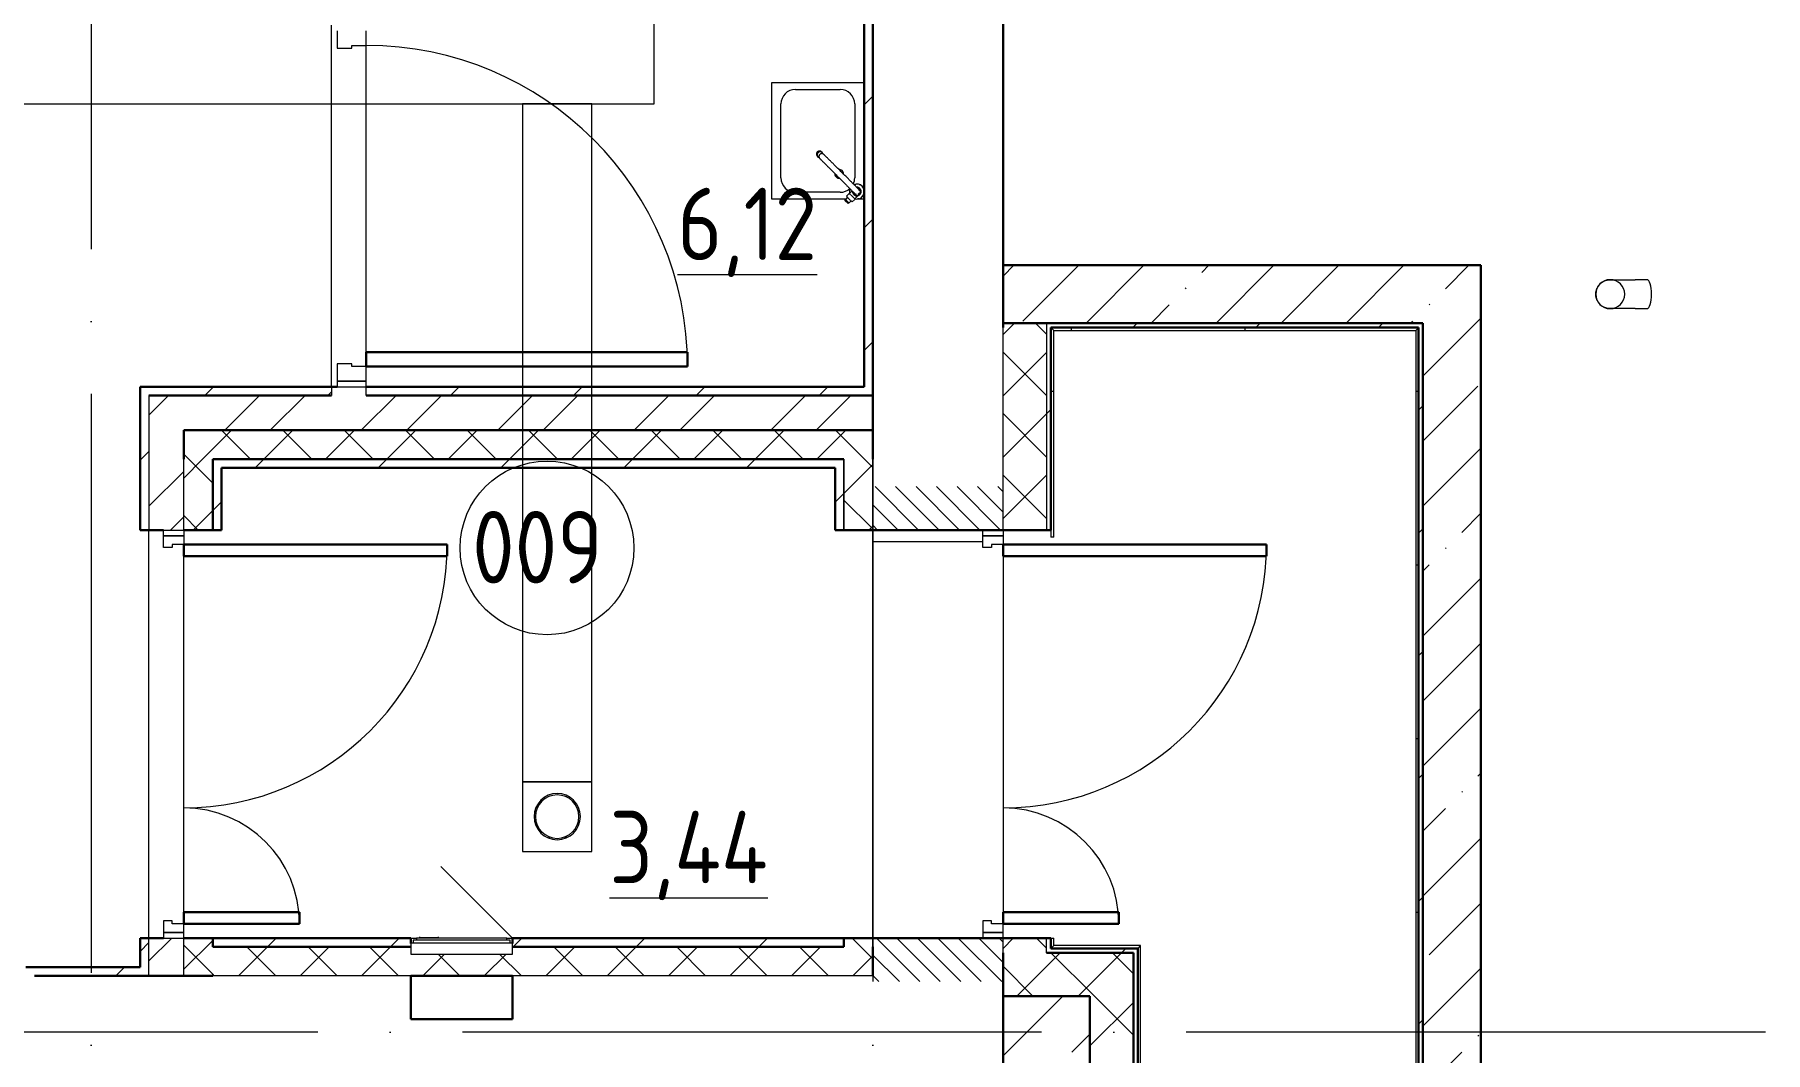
# Model space of a CAD drawing. Header units: millimetres. Extents: x -695119 to 412940, y -249585 to 622758.
# Drawn here: x -94553 to -88576, y -22308 to -18792 of the extents above; entities that cross this region are included whole.
import ezdxf

# ---------------------------------------------------------------- set-up
doc = ezdxf.new("R2010")
doc.units = ezdxf.units.MM
for name, pattern in [('ADSK_Линия сетки', [25, 20, -2.5, 0, -2.5]), ('ADSK_Сверху', [450, 300, -150]), ('ADSK_Штриховая_ш2 п1_5', [4.5, 3, -1.5])]:
    doc.linetypes.add(name, pattern=pattern)
for name, color, linetype, lineweight in [('Двери', 8, 'Continuous', 9), ('Линии', 7, 'Continuous', 9), ('Марки помещений', 8, 'Continuous', 20), ('Обобщенные модели', 8, 'Continuous', 18), ('Оборудование', 8, 'Continuous', 18), ('Ограждение', 8, 'Continuous', 9), ('Оси', 252, 'Continuous', 9), ('Перекрытие', 252, 'Continuous', 18), ('Сантехника', 252, 'Continuous', 18), ('Стены внутренние', 252, 'Continuous', 18), ('Стены наружные', 252, 'Continuous', 18), ('Стены штриховка', 7, 'Continuous', 9)]:
    doc.layers.add(name, color=color, linetype=linetype, lineweight=lineweight)
doc.styles.add('GOST Common_2', font='', dxfattribs={"width": 0.9, "height": 250})
doc.styles.get('GOST Common_2').set_extended_font_data('GOST type B')
pattern_1 = [(0, (-193573, -125624.4), (0, 600), []), (90, (-193573, -125624.4), (-600, 4e-14), [])]

# ---------------------------------------------------------------- blocks, each defined once
blk = doc.blocks.new('подвал')
at = {"layer": 'Двери', "lineweight": 18, "true_color": 0x636466}
h = blk.add_hatch(dxfattribs=at)
h.set_pattern_fill('FP_1', color=251, angle=-90, style=0, pattern_type=2)
h.set_pattern_definition([(315, (-166083.98, -103534.13), (35.3553, 35.3553), [])])
h.paths.add_polyline_path([(-165859, -104389.1), (-165859, -104239.1), (-166309, -104239.1), (-166309, -104389.1)])
h.paths.add_polyline_path([(-166309, -102829.1), (-165859, -102829.1), (-165859, -102679.1), (-166309, -102679.1)])
at = {"layer": 'Ограждение', "true_color": 0x636466}
h = blk.add_hatch(dxfattribs=at)
h.set_pattern_fill('FP_22', color=251, style=0, pattern_type=2)
h.set_pattern_definition(pattern_1)
h.paths.add_polyline_path([(-165694, -102854.1), (-165684, -102854.1), (-165684, -102139.1), (-165694, -102129.1), (-165694, -102829.1)])
h = blk.add_hatch(dxfattribs=at)
h.set_pattern_fill('FP_22', color=251, style=0, pattern_type=2)
h.set_pattern_definition(pattern_1)
h.paths.add_polyline_path([(-164434, -102139.1), (-164424, -102129.1), (-165694, -102129.1), (-165684, -102139.1), (-165254.8, -102139.1)])
h = blk.add_hatch(dxfattribs=at)
h.set_pattern_fill('FP_22', color=251, style=0, pattern_type=2)
h.set_pattern_definition(pattern_1)
h.paths.add_polyline_path([(-164424, -112449.1), (-164424, -102129.1), (-164434, -102139.1), (-164434, -112439.1)])
h = blk.add_hatch(dxfattribs=at)
h.set_pattern_fill('FP_22', color=251, style=0, pattern_type=2)
h.set_pattern_definition(pattern_1)
h.paths.add_polyline_path([(-165384, -111139.1), (-165384, -104264.1), (-165394, -104274.1), (-165394, -111129.1)])
at = {"layer": 'Двери', "color": 251, "true_color": 0x636466}
for p, q in [((-168158.7, -101104.5), (-168158.7, -101164.5)), ((-168058.7, -101154.5), (-168058.7, -101104.5)), ((-168158.7, -101164.5), (-168108.7, -101164.5)), ((-168108.7, -101164.5), (-168108.7, -101154.5)), ((-168108.7, -101154.5), (-168058.7, -101154.5)), ((-168108.7, -102254.5), (-168158.7, -102254.5)), ((-168158.7, -102254.5), (-168158.7, -102314.5)), ((-168108.7, -102264.5), (-168108.7, -102254.5)), ((-168058.7, -102264.5), (-168108.7, -102264.5)), ((-168058.7, -102314.5), (-168058.7, -102264.5)), ((-168158.7, -102314.5), (-168058.7, -102314.5)), ((-168158.7, -102314.5), (-168158.7, -102334.5)), ((-168058.7, -102314.5), (-168158.7, -102314.5)), ((-168158.7, -102334.5), (-168058.7, -102334.5)), ((-168058.7, -102334.5), (-168058.7, -102314.5)), ((-168759, -102829.1), (-168689, -102829.1)), ((-168759, -102849.1), (-168759, -102829.1)), ((-168759, -102889.1), (-168759, -102849.1)), ((-168759, -102849.1), (-168689, -102849.1)), ((-168689, -102849.1), (-168759, -102849.1)), ((-168689, -102829.1), (-168689, -102849.1)), ((-168689, -102849.1), (-168689, -102879.1)), ((-165929, -102829.1), (-165859, -102829.1)), ((-165929, -102849.1), (-165929, -102829.1)), ((-165929, -102889.1), (-165929, -102849.1)), ((-165929, -102849.1), (-165859, -102849.1)), ((-165859, -102849.1), (-165929, -102849.1)), ((-165859, -102829.1), (-165859, -102849.1)), ((-165859, -102849.1), (-165859, -102879.1)), ((-168729, -102889.1), (-168759, -102889.1)), ((-168729, -102879.1), (-168729, -102889.1)), ((-168689, -102879.1), (-168729, -102879.1)), ((-165899, -102889.1), (-165929, -102889.1)), ((-165899, -102879.1), (-165899, -102889.1)), ((-165859, -102879.1), (-165899, -102879.1)), ((-168729, -104179.1), (-168759, -104179.1)), ((-168759, -104179.1), (-168759, -104219.1)), ((-168729, -104189.1), (-168729, -104179.1)), ((-168689, -104189.1), (-168729, -104189.1)), ((-168689, -104219.1), (-168689, -104189.1)), ((-165899, -104179.1), (-165929, -104179.1)), ((-165929, -104179.1), (-165929, -104219.1)), ((-165899, -104189.1), (-165899, -104179.1)), ((-165859, -104189.1), (-165899, -104189.1)), ((-165859, -104219.1), (-165859, -104189.1)), ((-168759, -104219.1), (-168689, -104219.1)), ((-168759, -104219.1), (-168759, -104239.1)), ((-168689, -104219.1), (-168759, -104219.1)), ((-168759, -104239.1), (-168689, -104239.1)), ((-168689, -104239.1), (-168689, -104219.1)), ((-165929, -104219.1), (-165859, -104219.1)), ((-165929, -104219.1), (-165929, -104239.1)), ((-165859, -104219.1), (-165929, -104219.1)), ((-165929, -104239.1), (-165859, -104239.1)), ((-165859, -104239.1), (-165859, -104219.1))]:
    blk.add_line(p, q, dxfattribs=at)
at = {"layer": 'Двери', "color": 251, "lineweight": 30, "true_color": 0x636466}
for p, q in [((-168058.7, -102214.5), (-168058.7, -102264.5)), ((-166948.7, -102214.5), (-168058.7, -102214.5)), ((-166948.7, -102264.5), (-166948.7, -102214.5)), ((-168058.7, -102264.5), (-166948.7, -102264.5)), ((-168689, -102879.1), (-167779, -102879.1)), ((-168689, -102919.1), (-168689, -102879.1)), ((-167779, -102919.1), (-168689, -102919.1)), ((-167779, -102879.1), (-167779, -102919.1)), ((-165859, -102879.1), (-164949, -102879.1)), ((-165859, -102919.1), (-165859, -102879.1)), ((-164949, -102919.1), (-165859, -102919.1)), ((-164949, -102879.1), (-164949, -102919.1)), ((-168689, -104149.1), (-168689, -104189.1)), ((-168289, -104149.1), (-168689, -104149.1)), ((-168689, -104189.1), (-168289, -104189.1)), ((-168289, -104189.1), (-168289, -104149.1)), ((-165859, -104149.1), (-165859, -104189.1)), ((-165459, -104149.1), (-165859, -104149.1)), ((-165859, -104189.1), (-165459, -104189.1)), ((-165459, -104189.1), (-165459, -104149.1))]:
    blk.add_line(p, q, dxfattribs=at)
at = {"layer": 'Двери', "color": 251, "linetype": 'ADSK_Штриховая_ш2 п1_5', "true_color": 0x636466}
for p, q in [((-166309, -102679.1), (-166309, -102829.1)), ((-165859, -102829.1), (-165859, -102679.1)), ((-166309, -102829.1), (-165859, -102829.1)), ((-165859, -104239.1), (-166309, -104239.1)), ((-166309, -104239.1), (-166309, -104389.1)), ((-165859, -104389.1), (-165859, -104239.1))]:
    blk.add_line(p, q, dxfattribs=at)
at = {"layer": 'Двери', "color": 251, "true_color": 0x636466}
for centre, radius, start, end in [((-168058.7, -102264.5), 1110, 0, 90), ((-168689, -102879.1), 910, 270, 0), ((-165859, -102879.1), 910, 270, 0), ((-168689, -104189.1), 400, 0, 90), ((-165859, -104189.1), 400, 0, 90)]:
    blk.add_arc(centre, radius, start, end, dxfattribs=at)
at = {"layer": 'Линии', "color": 251, "linetype": 'ADSK_Сверху', "ltscale": 100, "true_color": 0x636466}
for p, q in [((-167063.8, -101357.1), (-167063.8, -101057.1)), ((-177209, -101357.1), (-167063.8, -101357.1)), ((-167519, -101357.1), (-167519, -103699.1)), ((-167279, -101357.1), (-167519, -101357.1)), ((-167279, -103699.1), (-167279, -101357.1)), ((-167519, -103699.1), (-167279, -103699.1))]:
    blk.add_line(p, q, dxfattribs=at)
at = {"layer": 'Марки помещений', "color": 251, "true_color": 0x636466}
blk.add_circle((-167434.2, -102890.8), 300, dxfattribs=at)
at = {"layer": 'Обобщенные модели', "color": 251, "true_color": 0x636466}
for p, q in [((-163634.8, -101964.1), (-163675.6, -101964.1)), ((-163675.6, -102064.1), (-163634.8, -102064.1))]:
    blk.add_line(p, q, dxfattribs=at)
at = {"layer": 'Обобщенные модели', "color": 251, "true_color": 0x636466, "flags": 128}
for points in [[(-163812, -102014.1), (-163811.9, -102012.1), (-163811.8, -102010.1), (-163811.6, -102008.1), (-163811.3, -102006.2), (-163811, -102004.2), (-163810.5, -102002.2), (-163810, -102000.3), (-163809.4, -101998.4), (-163808.8, -101996.5), (-163808, -101994.7), (-163807.2, -101992.8), (-163806.3, -101991), (-163805.4, -101989.3), (-163804.3, -101987.6), (-163803.2, -101985.9), (-163802.1, -101984.3), (-163800.9, -101982.7), (-163799.6, -101981.2), (-163798.2, -101979.7), (-163796.8, -101978.3), (-163795.4, -101976.9), (-163793.8, -101975.6), (-163792.3, -101974.3), (-163790.7, -101973.2), (-163789, -101972.1), (-163787.3, -101971), (-163785.5, -101970), (-163783.8, -101969.1), (-163781.9, -101968.3), (-163780.1, -101967.5), (-163778.2, -101966.8), (-163776.3, -101966.2), (-163774.4, -101965.7), (-163772.4, -101965.2), (-163770.5, -101964.9), (-163768.5, -101964.6), (-163766.5, -101964.3), (-163764.5, -101964.2), (-163762.5, -101964.1), (-163762, -101964.1)], [(-163762, -101964.1), (-163761.9, -101964.1), (-163761.6, -101964.1), (-163761.1, -101964.1), (-163760.4, -101964.1), (-163759.5, -101964.1), (-163758.4, -101964.1), (-163757.1, -101964.1), (-163755.6, -101964.1), (-163754, -101964.1), (-163752.1, -101964.1), (-163750.1, -101964.1), (-163747.9, -101964.1), (-163745.5, -101964.1), (-163742.9, -101964.1), (-163740.1, -101964.1), (-163737.2, -101964.1), (-163734.2, -101964.1), (-163731, -101964.1), (-163727.6, -101964.1), (-163724.1, -101964.1), (-163720.4, -101964.1), (-163716.6, -101964.1), (-163712.7, -101964.1), (-163708.7, -101964.1), (-163704.5, -101964.1), (-163700.3, -101964.1), (-163695.9, -101964.1), (-163691.4, -101964.1), (-163686.9, -101964.1), (-163682.3, -101964.1), (-163677.6, -101964.1), (-163675.6, -101964.1)], [(-163762, -102064.1), (-163764, -102064.1), (-163766, -102064), (-163768, -102063.8), (-163769.9, -102063.5), (-163771.9, -102063.1), (-163773.9, -102062.7), (-163775.8, -102062.2), (-163777.7, -102061.6), (-163779.6, -102060.9), (-163781.5, -102060.2), (-163783.3, -102059.4), (-163785.1, -102058.5), (-163786.8, -102057.5), (-163788.5, -102056.5), (-163790.2, -102055.4), (-163791.8, -102054.2), (-163793.4, -102053), (-163794.9, -102051.7), (-163796.4, -102050.4), (-163797.8, -102049), (-163799.2, -102047.5), (-163800.5, -102046), (-163801.8, -102044.4), (-163802.9, -102042.8), (-163804.1, -102041.1), (-163805.1, -102039.4), (-163806.1, -102037.7), (-163807, -102035.9), (-163807.8, -102034.1), (-163808.6, -102032.2), (-163809.3, -102030.4), (-163809.9, -102028.5), (-163810.4, -102026.5), (-163810.9, -102024.6), (-163811.3, -102022.6), (-163811.6, -102020.6), (-163811.8, -102018.7), (-163811.9, -102016.7), (-163812, -102014.7), (-163812, -102014.1)], [(-163675.6, -102064.1), (-163680.3, -102064.1), (-163685, -102064.1), (-163689.6, -102064.1), (-163694.1, -102064.1), (-163698.5, -102064.1), (-163702.8, -102064.1), (-163707, -102064.1), (-163711, -102064.1), (-163715, -102064.1), (-163718.9, -102064.1), (-163722.6, -102064.1), (-163726.1, -102064.1), (-163729.6, -102064.1), (-163732.9, -102064.1), (-163736, -102064.1), (-163739, -102064.1), (-163741.8, -102064.1), (-163744.4, -102064.1), (-163746.9, -102064.1), (-163749.2, -102064.1), (-163751.3, -102064.1), (-163753.2, -102064.1), (-163755, -102064.1), (-163756.5, -102064.1), (-163757.9, -102064.1), (-163759.1, -102064.1), (-163760, -102064.1), (-163760.8, -102064.1), (-163761.4, -102064.1), (-163761.8, -102064.1), (-163762, -102064.1), (-163762, -102064.1)]]:
    blk.add_lwpolyline(points, dxfattribs=at)
at = {"layer": 'Обобщенные модели', "color": 251, "lineweight": 9, "true_color": 0x636466}
for start, end in [(165, 171.97453), (165, 171.97453), (165, 171.97453), (98.02547, 105), (98.02547, 105), (98.02547, 105), (60, 65.33521), (60, 65.33521), (60, 65.33521), (311.18971, 318.81029), (311.18971, 318.81029), (311.18971, 318.81029), (24.66479, 30), (24.66479, 30), (24.66479, 30), (345, 351.97453), (345, 351.97453), (345, 351.97453), (278.02547, 285), (278.02547, 285), (278.02547, 285)]:
    blk.add_arc((-166364, -101659.5), 25, start, end, dxfattribs=at)
at = {"layer": 'Обобщенные модели', "color": 251, "true_color": 0x636466}
for start, end in [(0, 180), (180, 0)]:
    blk.add_arc((-163762, -102014.1), 50, start, end, dxfattribs=at)
for start_param, end_param in [(4.712389, 6.283185), (3.141593, 4.712389)]:
    blk.add_ellipse((-163634.8, -102014.1), major_axis=(0, 50), ratio=0.309017, start_param=start_param, end_param=end_param, dxfattribs=at)
at = {"layer": 'Оборудование', "color": 251, "true_color": 0x636466}
for p, q in [((-167554, -104239.1), (-167801.5, -103991.6)), ((-167897, -104247.1), (-167897, -104256.8)), ((-167561.9, -104246.1), (-167896, -104246.1)), ((-167573, -104239.1), (-167885, -104239.1)), ((-167885, -104239.1), (-167885, -104244.6)), ((-167876, -104237.1), (-167876, -104239.1)), ((-167872, -104237.1), (-167876, -104237.1)), ((-167872, -104237.1), (-167876, -104237.1)), ((-167876, -104247.1), (-167876, -104245.9)), ((-167876, -104247.1), (-167876, -104245.9)), ((-167872, -104237.1), (-167811.5, -104237.1)), ((-167807.5, -104237.1), (-167811.5, -104237.1)), ((-167807.5, -104237.1), (-167811.5, -104237.1)), ((-167807.5, -104239.1), (-167807.5, -104237.1)), ((-167582, -104245.9), (-167582, -104247.1)), ((-167582, -104247.1), (-167582, -104245.9)), ((-167573, -104244.6), (-167573, -104239.1)), ((-167561, -104256.8), (-167561, -104247.1)), ((-167904, -104257.7), (-167904, -104294.1)), ((-167904, -104294.1), (-167554, -104294.1)), ((-167554.9, -104256.8), (-167903.1, -104256.8)), ((-167554, -104294.1), (-167554, -104257.7))]:
    blk.add_line(p, q, dxfattribs=at)
for points, knots in [([(-167896, -104246.1), (-167896.1, -104246.1), (-167896.2, -104246.1), (-167896.4, -104246.2), (-167896.5, -104246.3), (-167896.6, -104246.3), (-167896.7, -104246.4), (-167896.9, -104246.6), (-167897, -104246.8), (-167897, -104247), (-167897, -104247.1)], [0, 0, 0, 0, 0.166667, 0.25, 0.333333, 0.416667, 0.541667, 0.666667, 0.833333, 1, 1, 1, 1]), ([(-167885, -104244.6), (-167885, -104244.7), (-167885, -104244.9), (-167885.1, -104245.2), (-167885.2, -104245.4), (-167885.3, -104245.5), (-167885.4, -104245.7), (-167885.6, -104245.8), (-167885.7, -104245.9), (-167885.9, -104246), (-167886.2, -104246.1), (-167886.4, -104246.1), (-167886.5, -104246.1)], [0, 0, 0, 0, 0.166667, 0.25, 0.333333, 0.416667, 0.5, 0.583333, 0.666667, 0.75, 0.833333, 1, 1, 1, 1]), ([(-167571.4, -104246.1), (-167571.6, -104246.1), (-167571.8, -104246.1), (-167572, -104246), (-167572.2, -104245.9), (-167572.4, -104245.8), (-167572.5, -104245.7), (-167572.7, -104245.5), (-167572.8, -104245.4), (-167572.9, -104245.2), (-167573, -104244.9), (-167573, -104244.7), (-167573, -104244.6)], [-1, -1, -1, -1, -0.833333, -0.75, -0.666667, -0.583333, -0.5, -0.416667, -0.333333, -0.25, -0.166667, 0, 0, 0, 0]), ([(-167561, -104247.1), (-167561, -104247), (-167561, -104246.8), (-167561.1, -104246.6), (-167561.2, -104246.4), (-167561.3, -104246.3), (-167561.5, -104246.3), (-167561.6, -104246.2), (-167561.7, -104246.1), (-167561.9, -104246.1), (-167561.9, -104246.1)], [-1, -1, -1, -1, -0.833333, -0.666667, -0.541667, -0.416667, -0.333333, -0.25, -0.166667, 0, 0, 0, 0]), ([(-167903.1, -104256.8), (-167903.1, -104256.8), (-167903.3, -104256.8), (-167903.4, -104256.9), (-167903.6, -104257), (-167903.7, -104257.1), (-167903.9, -104257.3), (-167904, -104257.5), (-167904, -104257.7), (-167904, -104257.7)], [0, 0, 0, 0, 0.166667, 0.25, 0.333333, 0.5, 0.666667, 0.833333, 1, 1, 1, 1]), ([(-167554, -104257.7), (-167554, -104257.7), (-167554, -104257.5), (-167554.1, -104257.3), (-167554.2, -104257.1), (-167554.4, -104257), (-167554.5, -104256.9), (-167554.7, -104256.8), (-167554.8, -104256.8), (-167554.9, -104256.8)], [-1, -1, -1, -1, -0.833333, -0.666667, -0.5, -0.333333, -0.25, -0.166667, 0, 0, 0, 0])]:
    blk.add_open_spline(points, degree=3, knots=knots, dxfattribs=at)
at = {"layer": 'Ограждение', "color": 251, "true_color": 0x636466}
for p, q in [((-165694, -102129.1), (-165684, -102139.1)), ((-165684, -102139.1), (-165694, -102129.1)), ((-165684, -102854.1), (-165684, -102139.1)), ((-165684, -102139.1), (-164434, -102139.1)), ((-164424, -102129.1), (-164434, -102139.1)), ((-164434, -102139.1), (-164424, -102129.1)), ((-164434, -102139.1), (-164434, -112439.1)), ((-165694, -102829.1), (-165694, -102854.1)), ((-165684, -102854.1), (-165694, -102854.1)), ((-165694, -104239.1), (-165684, -104239.1)), ((-165684, -104264.1), (-165684, -104239.1)), ((-165694, -104274.1), (-165684, -104264.1)), ((-165684, -104264.1), (-165694, -104274.1)), ((-165384, -104264.1), (-165684, -104264.1)), ((-165394, -104274.1), (-165384, -104264.1)), ((-165384, -104264.1), (-165394, -104274.1)), ((-165384, -111139.1), (-165384, -104264.1))]:
    blk.add_line(p, q, dxfattribs=at)
at = {"layer": 'Оси', "color": 251, "linetype": 'ADSK_Линия сетки', "ltscale": 100, "true_color": 0x636466}
for p, q in [((-169009, -94858.4), (-169009, -114764.1)), ((-166309, -94858.4), (-166309, -114764.1)), ((-163226.1, -104564.1), (-233369.8, -104564.1))]:
    blk.add_line(p, q, dxfattribs=at)
at = {"layer": 'Перекрытие', "color": 251, "true_color": 0x636466}
for p, q in [((-168058.7, -102214.5), (-168058.7, -101154.5)), ((-166309, -102869.1), (-165929, -102869.1)), ((-168689, -104149.1), (-168689, -102919.1)), ((-165859, -102919.1), (-165859, -104149.1))]:
    blk.add_line(p, q, dxfattribs=at)
at = {"layer": 'Сантехника', "color": 251, "true_color": 0x636466}
for p, q in [((-166339, -101284.5), (-166659, -101284.5)), ((-166659, -101284.5), (-166659, -101684.5)), ((-166576.5, -101307), (-166421.5, -101307)), ((-166626.5, -101612), (-166626.5, -101357)), ((-166371.5, -101357), (-166371.5, -101612)), ((-166500.8, -101538.1), (-166499, -101540)), ((-166498.2, -101539.4), (-166492.1, -101545.6)), ((-166483.6, -101524.6), (-166485.4, -101522.7)), ((-166477.9, -101531.4), (-166484.1, -101525.3)), ((-166421.5, -101662), (-166576.5, -101662)), ((-166396.5, -101679.3), (-166403.6, -101686.5)), ((-166390.1, -101665.9), (-166400, -101675.8)), ((-166390.1, -101685.7), (-166400, -101675.8)), ((-166380.2, -101675.8), (-166390.1, -101665.9)), ((-166380.2, -101657.4), (-166389.4, -101666.6)), ((-166370.3, -101685.7), (-166380.2, -101675.8)), ((-166371, -101685), (-166358.1, -101672.1)), ((-166659, -101684.5), (-166400, -101684.5)), ((-166405.9, -101690.1), (-166405, -101689.2)), ((-166394.6, -101701.4), (-166405.9, -101690.1)), ((-166405.2, -101689.4), (-166402.9, -101687.1)), ((-166405.2, -101689.4), (-166393.9, -101700.7)), ((-166402.7, -101687.3), (-166403.6, -101686.5)), ((-166402.9, -101687.1), (-166391.6, -101698.5)), ((-166393.7, -101700.5), (-166394.6, -101701.4)), ((-166391.6, -101698.5), (-166393.9, -101700.7)), ((-166390.9, -101699.1), (-166391.8, -101698.3)), ((-166390.9, -101699.1), (-166383.8, -101692)), ((-166380.2, -101695.6), (-166390.1, -101685.7)), ((-166380.2, -101695.6), (-166370.3, -101685.7)), ((-166363.5, -101684.5), (-166339, -101684.5)), ((-167279, -103699.1), (-167519, -103699.1)), ((-167519, -103699.1), (-167519, -103939.1)), ((-167279, -103939.1), (-167279, -103699.1)), ((-167519, -103939.1), (-167279, -103939.1))]:
    blk.add_line(p, q, dxfattribs=at)
at = {"layer": 'Сантехника', "color": 251, "true_color": 0x636466, "flags": 128}
for points in [[(-166492.1, -101545.6), (-166491.7, -101546), (-166491.1, -101546.5), (-166490.5, -101547.1), (-166489.8, -101547.8), (-166489, -101548.6), (-166488.1, -101549.5), (-166487.1, -101550.5), (-166486.1, -101551.6), (-166484.9, -101552.7), (-166483.7, -101554), (-166482.4, -101555.3), (-166481, -101556.7), (-166479.5, -101558.2), (-166477.9, -101559.7), (-166476.3, -101561.4), (-166474.6, -101563.1), (-166472.8, -101564.9), (-166471, -101566.7), (-166469.1, -101568.6), (-166467.1, -101570.6), (-166465.1, -101572.6), (-166463, -101574.6), (-166460.9, -101576.8), (-166458.7, -101578.9), (-166456.5, -101581.1), (-166454.3, -101583.4), (-166452, -101585.7), (-166449.7, -101588), (-166447.3, -101590.3), (-166445, -101592.7), (-166442.6, -101595.1), (-166440.2, -101597.5), (-166437.8, -101599.9), (-166435.3, -101602.3), (-166432.9, -101604.8), (-166430.5, -101607.2), (-166428, -101609.6), (-166425.6, -101612), (-166423.2, -101614.5), (-166420.8, -101616.9), (-166418.4, -101619.3), (-166416, -101621.6), (-166413.7, -101624), (-166411.4, -101626.3), (-166409.1, -101628.5), (-166406.9, -101630.8), (-166404.7, -101633), (-166402.5, -101635.1), (-166400.4, -101637.2), (-166398.4, -101639.3), (-166396.4, -101641.3), (-166394.4, -101643.2), (-166392.5, -101645.1), (-166390.7, -101647), (-166388.9, -101648.7), (-166387.3, -101650.4), (-166385.6, -101652), (-166384.1, -101653.6), (-166382.6, -101655), (-166381.2, -101656.4), (-166379.9, -101657.7), (-166378.7, -101659), (-166377.6, -101660.1), (-166376.5, -101661.1), (-166375.5, -101662.1), (-166374.7, -101663), (-166373.9, -101663.8), (-166373.2, -101664.5), (-166372.6, -101665), (-166372.1, -101665.5), (-166371.7, -101666), (-166371.4, -101666.3), (-166371.2, -101666.5), (-166371.1, -101666.6), (-166371.1, -101666.6)], [(-166356.9, -101652.5), (-166357, -101652.4), (-166357.1, -101652.3), (-166357.3, -101652), (-166357.7, -101651.7), (-166358.1, -101651.3), (-166358.7, -101650.7), (-166359.3, -101650.1), (-166360, -101649.4), (-166360.8, -101648.6), (-166361.7, -101647.7), (-166362.7, -101646.7), (-166363.8, -101645.6), (-166365, -101644.4), (-166366.2, -101643.2), (-166367.5, -101641.8), (-166369, -101640.4), (-166370.5, -101638.9), (-166372, -101637.4), (-166373.7, -101635.7), (-166375.4, -101634), (-166377.2, -101632.2), (-166379, -101630.4), (-166380.9, -101628.5), (-166382.9, -101626.5), (-166384.9, -101624.5), (-166387, -101622.4), (-166389.1, -101620.3), (-166391.3, -101618.1), (-166393.5, -101615.9), (-166395.7, -101613.6), (-166398, -101611.4), (-166400.3, -101609), (-166402.7, -101606.7), (-166405.1, -101604.3), (-166407.4, -101601.9), (-166409.9, -101599.5), (-166412.3, -101597.1), (-166414.7, -101594.7), (-166417.1, -101592.2), (-166419.6, -101589.8), (-166422, -101587.4), (-166424.4, -101584.9), (-166426.8, -101582.5), (-166429.2, -101580.1), (-166431.6, -101577.8), (-166434, -101575.4), (-166436.3, -101573.1), (-166438.6, -101570.8), (-166440.9, -101568.5), (-166443.1, -101566.2), (-166445.3, -101564.1), (-166447.5, -101561.9), (-166449.6, -101559.8), (-166451.6, -101557.8), (-166453.6, -101555.8), (-166455.6, -101553.8), (-166457.4, -101551.9), (-166459.3, -101550.1), (-166461, -101548.4), (-166462.7, -101546.7), (-166464.3, -101545.1), (-166465.8, -101543.5), (-166467.3, -101542.1), (-166468.7, -101540.7), (-166470, -101539.4), (-166471.2, -101538.2), (-166472.3, -101537.1), (-166473.3, -101536), (-166474.3, -101535.1), (-166475.2, -101534.2), (-166475.9, -101533.4), (-166476.6, -101532.8), (-166477.2, -101532.2), (-166477.7, -101531.7), (-166477.9, -101531.4)]]:
    blk.add_lwpolyline(points, dxfattribs=at)
at = {"layer": 'Сантехника', "color": 251, "true_color": 0x636466}
for centre, radius, start, end in [((-166576.5, -101357), 50, 90, 180), ((-166421.5, -101357), 50, 0, 90), ((-166576.5, -101612), 50, 180, 270), ((-166424.9, -101598.7), 15, 172.28038, 180), ((-166424.9, -101598.7), 15, 180, 277.38594), ((-166424.9, -101598.7), 15, 0, 97.71773), ((-166424.9, -101598.7), 15, 352.61483, 0), ((-166421.5, -101612), 50, 334.8556, 0), ((-166421.5, -101612), 50, 270, 311.80584), ((-166364, -101659.5), 26, 158.08273, 194.37657), ((-166364, -101659.5), 15, 180, 225), ((-166364, -101659.5), 12.5, 192.92827, 225), ((-166364, -101659.5), 15, 225, 45), ((-166364, -101659.5), 26, 45, 111.91727), ((-166364, -101659.5), 12.5, 225, 45), ((-166364, -101659.5), 10, 213.51956, 255), ((-166364, -101659.5), 26, 255.62343, 358.71297), ((-166364, -101659.5), 15, 45, 90), ((-166364, -101659.5), 12.5, 45, 77.07173), ((-166364, -101659.5), 10, 300, 315), ((-166364, -101659.5), 10, 15, 56.48044), ((-166364, -101659.5), 10, 315, 330), ((-166364, -101659.5), 26, 12.54467, 45), ((-167399, -103819.1), 80, 90, 270), ((-167399, -103819.1), 75, 90, 270), ((-167399, -103819.1), 75, 109.97124, 115.02876), ((-167399, -103819.1), 80, 270, 90), ((-167399, -103819.1), 75, 270, 90), ((-167399, -103819.1), 75, 64.97124, 70.02876), ((-167399, -103819.1), 75, 154.97124, 160.02876), ((-167399, -103819.1), 75, 19.97124, 25.02876), ((-167399, -103819.1), 75, 199.97124, 205.02876), ((-167399, -103819.1), 75, 244.97124, 250.02876), ((-167399, -103819.1), 75, 289.97124, 295.02876), ((-167399, -103819.1), 75, 334.97124, 340.02876)]:
    blk.add_arc(centre, radius, start, end, dxfattribs=at)
for centre, major_axis, start_param, end_param in [((-166493.1, -101530.4), (-7.7, -7.7), 4.712389, 6.673869), ((-166491.3, -101532.3), (-7.7, -7.7), 5.513272, 6.680258), ((-166491.1, -101532.4), (-7.07, -7.07), 4.974188, 5.497787), ((-166491.1, -101532.4), (-7.07, -7.07), 5.517864, 6.477608), ((-166493.1, -101530.4), (-7.7, -7.7), 2.750806, 4.712389), ((-166491.3, -101532.3), (-7.7, -7.7), 4.712389, 4.975198), ((-166491.1, -101532.4), (-7.07, -7.07), 4.712389, 4.954111), ((-166491.3, -101532.3), (-7.7, -7.7), 4.449578, 4.712389), ((-166491.1, -101532.4), (-7.07, -7.07), 4.470667, 4.712389), ((-166491.1, -101532.4), (-7.07, -7.07), 3.926991, 4.45059), ((-166491.3, -101532.3), (-7.7, -7.7), 2.744374, 3.91149), ((-166491.1, -101532.4), (-7.07, -7.07), 2.94697, 3.906913)]:
    blk.add_ellipse(centre, major_axis=major_axis, ratio=0.971547, start_param=start_param, end_param=end_param, dxfattribs=at)
for points, knots in [([(-166492, -101531.6), (-166492.8, -101532.4), (-166494.1, -101534.3), (-166495.1, -101537.7), (-166494.8, -101541.2), (-166493.3, -101544.4), (-166491.3, -101546.4), (-166489.8, -101547.3), (-166489.3, -101547.5)], [-1, -1, -1, -1, -0.8888889, -0.7777778, -0.6666667, -0.5555556, -0.4444444, -0.3898544, -0.3898544, -0.3898544, -0.3898544]), ([(-166476, -101534.2), (-166476.2, -101533.7), (-166477.1, -101532.2), (-166479.1, -101530.2), (-166482.3, -101528.7), (-166485.8, -101528.4), (-166489.2, -101529.4), (-166491.1, -101530.7), (-166492, -101531.6)], [-0.6102501, -0.6102501, -0.6102501, -0.6102501, -0.5555556, -0.4444444, -0.3333333, -0.2222222, -0.1111111, 0, 0, 0, 0])]:
    blk.add_open_spline(points, degree=3, knots=knots, dxfattribs=at)
at = {"layer": 'Стены внутренние', "color": 251, "linetype": 'Continuous', "lineweight": 9, "true_color": 0x636466}
for p, q in [((-165859, -102153), (-165820.1, -102114.1)), ((-165709, -102152.5), (-165747.3, -102114.1)), ((-165709, -102364.6), (-165859, -102214.6)), ((-165859, -102365.1), (-165709, -102215.1)), ((-165709, -102576.7), (-165859, -102426.7)), ((-165859, -102577.3), (-165709, -102427.3)), ((-168624, -102584.5), (-168524, -102484.5)), ((-168458.9, -102584.5), (-168558.9, -102484.5)), ((-168411.8, -102584.5), (-168311.8, -102484.5)), ((-168246.8, -102584.5), (-168346.8, -102484.5)), ((-168199.7, -102584.5), (-168099.7, -102484.5)), ((-168034.6, -102584.5), (-168134.6, -102484.5)), ((-167987.6, -102584.5), (-167887.6, -102484.5)), ((-167822.5, -102584.5), (-167922.5, -102484.5)), ((-167775.4, -102584.5), (-167675.4, -102484.5)), ((-167610.4, -102584.5), (-167710.4, -102484.5)), ((-167563.3, -102584.5), (-167463.3, -102484.5)), ((-167398.2, -102584.5), (-167498.2, -102484.5)), ((-167351.2, -102584.5), (-167251.2, -102484.5)), ((-167186.1, -102584.5), (-167286.1, -102484.5)), ((-167139, -102584.5), (-167039, -102484.5)), ((-166974, -102584.5), (-167074, -102484.5)), ((-166926.9, -102584.5), (-166826.9, -102484.5)), ((-166761.8, -102584.5), (-166861.8, -102484.5)), ((-166714.8, -102584.5), (-166614.8, -102484.5)), ((-166549.7, -102584.5), (-166649.7, -102484.5)), ((-166502.6, -102584.5), (-166402.6, -102484.5)), ((-166337.6, -102584.5), (-166437.6, -102484.5)), ((-168671, -102584.5), (-168689, -102566.6)), ((-168689, -102649.6), (-168624, -102584.5)), ((-168589, -102666.6), (-168671, -102584.5)), ((-166409, -102703), (-166309, -102603)), ((-166309, -102613.1), (-166337.6, -102584.5)), ((-165709, -102788.9), (-165859, -102638.9)), ((-165859, -102789.4), (-165709, -102639.4)), ((-166309, -102825.3), (-166409, -102725.3)), ((-168638.6, -102829.1), (-168689, -102778.7)), ((-168656.4, -102829.1), (-168589, -102761.7)), ((-166323, -102829.1), (-166309, -102815.1)), ((-168689, -104346.6), (-168589, -104246.6)), ((-166350, -104269.1), (-166380, -104239.1)), ((-165859, -104274.3), (-165823.8, -104239.1)), ((-165709, -104273.8), (-165743.6, -104239.1)), ((-168589, -104363.6), (-168689, -104263.6)), ((-168499.4, -104369.1), (-168399.4, -104269.1)), ((-168371.4, -104369.1), (-168471.4, -104269.1)), ((-168287.2, -104369.1), (-168187.2, -104269.1)), ((-168159.2, -104369.1), (-168259.2, -104269.1)), ((-168075.1, -104369.1), (-167975.1, -104269.1)), ((-167947.1, -104369.1), (-168047.1, -104269.1)), ((-167863, -104369.1), (-167788, -104294.1)), ((-167735, -104369.1), (-167810, -104294.1)), ((-167650.8, -104369.1), (-167575.8, -104294.1)), ((-167522.8, -104369.1), (-167597.8, -104294.1)), ((-167554, -104272.3), (-167550.8, -104269.1)), ((-167438.7, -104369.1), (-167338.7, -104269.1)), ((-167310.7, -104369.1), (-167410.7, -104269.1)), ((-167226.6, -104369.1), (-167126.6, -104269.1)), ((-167098.6, -104369.1), (-167198.6, -104269.1)), ((-167014.4, -104369.1), (-166914.4, -104269.1)), ((-166886.4, -104369.1), (-166986.4, -104269.1)), ((-166802.3, -104369.1), (-166702.3, -104269.1)), ((-166674.3, -104369.1), (-166774.3, -104269.1)), ((-166590.2, -104369.1), (-166490.2, -104269.1)), ((-166462.2, -104369.1), (-166562.2, -104269.1)), ((-166378, -104369.1), (-166309, -104300.1)), ((-166309, -104310.2), (-166350, -104269.1)), ((-165811.6, -104439.1), (-165661.6, -104289.1)), ((-165543.6, -104439.1), (-165693.6, -104289.1)), ((-165599.5, -104439.1), (-165449.5, -104289.1)), ((-165409, -104361.7), (-165481.5, -104289.1)), ((-168583.5, -104369.1), (-168589, -104363.6)), ((-165755.8, -104439.1), (-165859, -104335.9)), ((-165559, -104610.7), (-165409, -104460.7)), ((-165409, -104573.8), (-165543.6, -104439.1))]:
    blk.add_line(p, q, dxfattribs=at)
at = {"layer": 'Стены внутренние', "color": 251, "lineweight": 30, "true_color": 0x636466}
for p, q in [((-166309, -102584.5), (-166309, -102484.5)), ((-168589, -102584.5), (-166409, -102584.5)), ((-168689, -102829.1), (-168589, -102829.1)), ((-166409, -102829.1), (-166309, -102829.1)), ((-165859, -102829.1), (-165709, -102829.1)), ((-168589, -104239.1), (-168689, -104239.1)), ((-166309, -104239.1), (-166409, -104239.1)), ((-166409, -104239.1), (-166409, -104269.1)), ((-165709, -104239.1), (-165859, -104239.1)), ((-166409, -104269.1), (-167554, -104269.1)), ((-165859, -104289.1), (-165859, -104439.1)), ((-165409, -104289.1), (-165709, -104289.1)), ((-165409, -111114.1), (-165409, -104289.1)), ((-168689, -104369.1), (-168589, -104369.1)), ((-167904, -104369.1), (-167554, -104369.1))]:
    blk.add_line(p, q, dxfattribs=at)
at = {"layer": 'Стены наружные', "color": 251, "lineweight": 30, "true_color": 0x636466}
for p, q in [((-165859, -98414.1), (-165859, -102129.1)), ((-166309, -98864.1), (-166309, -102484.5)), ((-166339, -98894.1), (-166339, -102334.5)), ((-164209, -101914.1), (-165859, -101914.1)), ((-164209, -112714.1), (-164209, -101914.1)), ((-165859, -102114.1), (-164409, -102114.1)), ((-165694, -102129.1), (-164424, -102129.1)), ((-165694, -102829.1), (-165694, -102129.1)), ((-164424, -102129.1), (-164424, -112449.1)), ((-164409, -102114.1), (-164409, -112464.1)), ((-168158.7, -102334.5), (-168839, -102334.5)), ((-168839, -102334.5), (-168839, -102829.1)), ((-166339, -102334.5), (-168058.7, -102334.5)), ((-168178.7, -102364.5), (-168809, -102364.5)), ((-166309, -102364.5), (-168058.7, -102364.5)), ((-168689, -102584.5), (-168689, -102484.5)), ((-168689, -102484.5), (-166309, -102484.5)), ((-168589, -102584.5), (-168589, -102829.1)), ((-168559, -102614.5), (-166439, -102614.5)), ((-168559, -102829.1), (-168559, -102614.5)), ((-166439, -102614.5), (-166439, -102829.1)), ((-168839, -102829.1), (-168759, -102829.1)), ((-168589, -102829.1), (-168559, -102829.1)), ((-166439, -102829.1), (-166409, -102829.1)), ((-166309, -102829.1), (-165859, -102829.1)), ((-165709, -102829.1), (-165694, -102829.1)), ((-168759, -104239.1), (-168839, -104239.1)), ((-168839, -104239.1), (-168839, -104339.1)), ((-168589, -104239.1), (-168589, -104269.1)), ((-167904, -104239.1), (-168589, -104239.1)), ((-167904, -104257.5), (-167904, -104239.1)), ((-166409, -104239.1), (-167554, -104239.1)), ((-167554, -104239.1), (-167554, -104257.5)), ((-166409, -104269.1), (-166409, -104239.1)), ((-165859, -104239.1), (-166309, -104239.1)), ((-165694, -104239.1), (-165709, -104239.1)), ((-165694, -104274.1), (-165694, -104239.1)), ((-168589, -104269.1), (-167904, -104269.1)), ((-166309, -104269.1), (-166309, -104369.1)), ((-165394, -104274.1), (-165694, -104274.1)), ((-165394, -111129.1), (-165394, -104274.1)), ((-168839, -104339.1), (-169234, -104339.1)), ((-169204, -104369.1), (-168689, -104369.1)), ((-167904, -104519.1), (-167904, -104369.1)), ((-167554, -104369.1), (-167554, -104519.1)), ((-165859, -110714.1), (-165859, -104439.1)), ((-165559, -104439.1), (-165859, -104439.1)), ((-165559, -110964.1), (-165559, -104439.1)), ((-167554, -104519.1), (-167904, -104519.1))]:
    blk.add_line(p, q, dxfattribs=at)
at = {"layer": 'Стены наружные', "color": 251, "true_color": 0x636466}
for p, q in [((-168178.7, -102334.5), (-168178.7, -101084.5)), ((-165859, -102829.1), (-165859, -102129.1)), ((-166309, -104269.1), (-166309, -102584.5)), ((-168809, -104239.1), (-168809, -102829.1)), ((-165859, -102879.1), (-165859, -102919.1)), ((-167904, -104239.1), (-167885, -104239.1)), ((-167573, -104239.1), (-167554, -104239.1)), ((-165859, -104289.1), (-165859, -104239.1)), ((-167904, -104369.1), (-168589, -104369.1)), ((-166309, -104369.1), (-167554, -104369.1))]:
    blk.add_line(p, q, dxfattribs=at)
at = {"layer": 'Стены наружные', "color": 251, "linetype": 'Continuous', "lineweight": 9, "true_color": 0x636466}
for p, q in [((-166339, -101360.2), (-166309, -101330.2)), ((-166339, -101784.5), (-166309, -101754.5)), ((-165859, -101951.5), (-165821.6, -101914.1)), ((-165790.3, -102107.4), (-165597.1, -101914.1)), ((-165572.6, -102114.1), (-165372.6, -101914.1)), ((-165172.9, -101939), (-165148.1, -101914.1)), ((-165123.6, -102114.1), (-164923.6, -101914.1)), ((-164899.1, -102114.1), (-164699.1, -101914.1)), ((-164674.6, -102114.1), (-164474.6, -101914.1)), ((-164331, -101995.1), (-164250.1, -101914.1)), ((-165229.1, -101995.1), (-165226.7, -101992.7)), ((-165348.1, -102114.1), (-165285.2, -102051.2)), ((-164409, -102297.5), (-164209, -102097.5)), ((-164387.2, -102051.2), (-164384.8, -102048.9)), ((-165410.8, -102129.1), (-165395.8, -102114.1)), ((-164986.6, -102129.1), (-164971.6, -102114.1)), ((-164562.3, -102129.1), (-164547.3, -102114.1)), ((-164450.1, -102114.1), (-164443.3, -102107.4)), ((-166339, -102208.8), (-166309, -102178.8)), ((-168616.1, -102364.5), (-168586.1, -102334.5)), ((-167767.6, -102364.5), (-167737.6, -102334.5)), ((-167343.3, -102364.5), (-167313.3, -102334.5)), ((-166919, -102364.5), (-166889, -102334.5)), ((-166494.8, -102364.5), (-166464.8, -102334.5)), ((-164409, -102522), (-164218.8, -102331.9)), ((-168809, -102431.9), (-168741.6, -102364.5)), ((-168547.3, -102484.5), (-168427.3, -102364.5)), ((-168390.1, -102484.5), (-168270.1, -102364.5)), ((-168191.8, -102364.5), (-168178.7, -102351.4)), ((-168075.8, -102484.5), (-167955.8, -102364.5)), ((-167918.7, -102484.5), (-167798.7, -102364.5)), ((-167604.4, -102484.5), (-167484.4, -102364.5)), ((-167447.2, -102484.5), (-167327.2, -102364.5)), ((-167132.9, -102484.5), (-167012.9, -102364.5)), ((-166975.7, -102484.5), (-166855.7, -102364.5)), ((-166661.4, -102484.5), (-166541.4, -102364.5)), ((-166504.3, -102484.5), (-166384.3, -102364.5)), ((-164424, -102415.1), (-164409, -102400.1)), ((-165709, -102427.3), (-165694, -102412.3)), ((-168839, -102587.4), (-168809, -102557.4)), ((-164409, -102746.6), (-164209, -102546.6)), ((-168809, -102746.2), (-168689, -102626.2)), ((-168441.8, -102614.5), (-168411.8, -102584.5)), ((-168017.6, -102614.5), (-167987.6, -102584.5)), ((-167593.3, -102614.5), (-167563.3, -102584.5)), ((-167169, -102614.5), (-167139, -102584.5)), ((-166744.8, -102614.5), (-166714.8, -102584.5)), ((-168589, -102761.7), (-168559, -102731.7)), ((-166439, -102733), (-166409, -102703)), ((-168734.7, -102829.1), (-168689, -102783.4)), ((-164274.9, -102837), (-164209, -102771.1)), ((-164424, -102839.3), (-164409, -102824.3)), ((-164331, -102893.1), (-164328.7, -102890.8)), ((-164409, -102971.1), (-164387.2, -102949.3)), ((-164409, -103195.6), (-164209, -102995.6)), ((-164409, -103420.1), (-164209, -103220.1)), ((-164424, -103263.6), (-164409, -103248.6)), ((-164409, -103644.6), (-164209, -103444.6)), ((-164424, -103687.9), (-164409, -103672.9)), ((-164218.8, -103678.9), (-164209, -103669.1)), ((-164274.9, -103735), (-164272.5, -103732.7)), ((-164409, -103869.1), (-164331, -103791.1)), ((-164409, -104093.6), (-164209, -103893.6)), ((-164424, -104112.1), (-164409, -104097.1)), ((-164387.2, -104296.3), (-164209, -104118.1)), ((-168809, -104317.8), (-168730.3, -104239.1)), ((-168399.4, -104269.1), (-168369.4, -104239.1)), ((-167975.1, -104269.1), (-167945.1, -104239.1)), ((-167550.8, -104269.1), (-167520.8, -104239.1)), ((-167126.6, -104269.1), (-167096.6, -104239.1)), ((-166702.3, -104269.1), (-166672.3, -104239.1)), ((-168839, -104284.5), (-168809, -104254.5)), ((-165449.5, -104289.1), (-165434.5, -104274.1)), ((-168923.6, -104369.1), (-168893.6, -104339.1)), ((-164409, -104542.6), (-164209, -104342.6)), ((-165859, -104645.6), (-165652.5, -104439.1)), ((-164424, -104536.4), (-164409, -104521.4)), ((-165622, -104633), (-165559, -104570.1)), ((-164218.8, -104576.9), (-164216.4, -104574.6)), ((-164409, -104767.1), (-164274.9, -104633))]:
    blk.add_line(p, q, dxfattribs=at)
at = {"layer": 'Стены штриховка', "color": 251, "true_color": 0x636466}
for p, q in [((-165709, -102114.1), (-165709, -102829.1)), ((-168178.7, -102334.5), (-168178.7, -102364.5)), ((-168058.7, -102364.5), (-168058.7, -102334.5)), ((-168809, -102364.5), (-168809, -102829.1)), ((-168689, -102829.1), (-168689, -102584.5)), ((-166409, -102829.1), (-166409, -102584.5)), ((-166409, -102584.5), (-166409, -102829.1)), ((-168809, -104369.1), (-168809, -104239.1)), ((-168689, -104369.1), (-168689, -104239.1)), ((-165709, -104289.1), (-165709, -104239.1))]:
    blk.add_line(p, q, dxfattribs=at)
at = {"layer": 'Марки помещений', "color": 251, "true_color": 0x636466, "style": 'GOST Common_2', "width": 0.9}
for s, p in [('%%U6,12', (-166984.1, -101896.4)), ('009', (-167693, -103013.1)), ('%%U3,44', (-167218.7, -104049.5))]:
    blk.add_text(s, height=250, dxfattribs=at).set_placement(p)

msp = doc.modelspace()

# ---------------------------------------------------------------- block references
msp.add_blockref('подвал', (74650.568, 82325.3))

doc.saveas('drawing.dxf')
